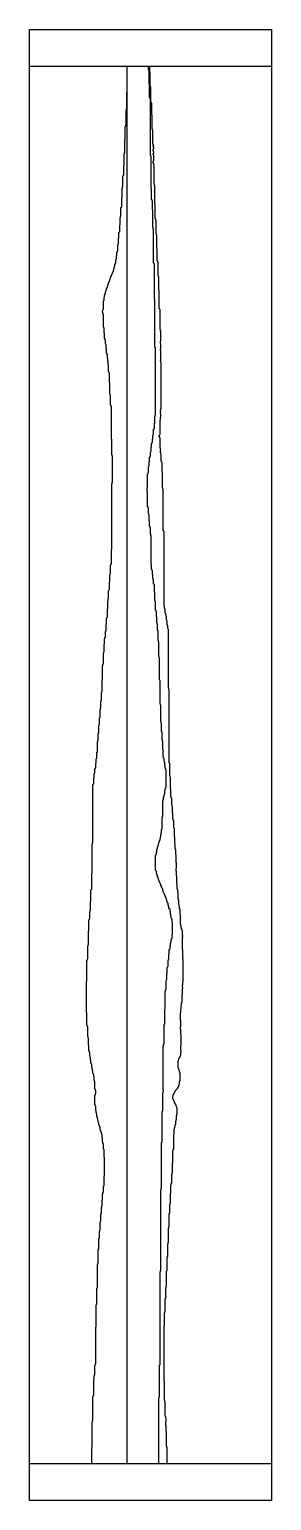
# Model space of a CAD drawing. Header units: metres. Extents: x -303 to 303, y -92 to 3592.
import ezdxf

# ---------------------------------------------------------------- set-up
doc = ezdxf.new("R2010")
doc.units = ezdxf.units.M
doc.header["$XCLIPFRAME"] = 0
for name, color, linetype in [('Curve_Exist', 63, 'Continuous'), ('CuttingCurve_A', 10, 'Continuous'), ('CuttingCurve_B', 30, 'Continuous'), ('Image', 191, 'Continuous'), ('Solution', 191, 'Continuous')]:
    doc.layers.add(name, color=color, linetype=linetype)
picture_1 = doc.add_image_def('image1.jpg', size_in_pixel=(606, 3684))
picture_2 = doc.add_image_def('image2.png', size_in_pixel=(606, 3500))

msp = doc.modelspace()

# ---------------------------------------------------------------- linework, layer by layer
at = {"layer": 'Curve_Exist'}
for points in [[(-147, 0), (-147, 41), (-146, 42), (-146, 105), (-145, 106), (-145, 108), (-144, 109), (-144, 169), (-143, 170), (-143, 171), (-142, 172), (-142, 211), (-141, 212), (-141, 220), (-140, 221), (-140, 223), (-139, 224), (-139, 247), (-138, 248), (-138, 249), (-137, 250), (-137, 342), (-136, 343), (-136, 398), (-134, 400), (-134, 440), (-133, 441), (-133, 499), (-132, 500), (-132, 502), (-131, 503), (-131, 536), (-129, 538), (-129, 564), (-128, 565), (-128, 582), (-127, 583), (-127, 585), (-126, 586), (-126, 605), (-125, 606), (-125, 607), (-124, 608), (-124, 626), (-123, 627), (-123, 642), (-122, 643), (-122, 645), (-121, 646), (-121, 660), (-120, 661), (-120, 675), (-119, 676), (-119, 679), (-118, 680), (-118, 694), (-117, 695), (-117, 696), (-116, 697), (-116, 720), (-115, 721), (-115, 767), (-116, 768), (-116, 786), (-117, 787), (-117, 788), (-118, 789), (-118, 801), (-119, 802), (-119, 805), (-120, 806), (-120, 815), (-121, 816), (-121, 824), (-122, 825), (-122, 826), (-123, 827), (-123, 831), (-124, 832), (-124, 834), (-125, 835), (-125, 836), (-126, 837), (-126, 842), (-127, 843), (-127, 845), (-128, 846), (-128, 847), (-129, 848), (-129, 853), (-130, 854), (-130, 855), (-131, 856), (-131, 860), (-132, 861), (-132, 864), (-133, 865), (-133, 868), (-134, 869), (-134, 876), (-135, 877), (-135, 879), (-136, 880), (-136, 884), (-137, 885), (-137, 895), (-138, 896), (-138, 898), (-139, 899), (-139, 923), (-138, 924), (-138, 926), (-137, 927), (-137, 934), (-138, 935), (-138, 937), (-139, 938), (-139, 957), (-140, 958), (-140, 959), (-141, 960), (-141, 969), (-142, 970), (-142, 974), (-143, 975), (-143, 976), (-144, 977), (-144, 984), (-145, 985), (-145, 987), (-146, 988), (-146, 992), (-147, 993), (-147, 1000), (-148, 1001), (-148, 1002), (-149, 1003), (-149, 1010), (-150, 1011), (-150, 1017), (-151, 1018), (-151, 1020), (-152, 1021), (-152, 1030), (-153, 1031), (-153, 1033), (-154, 1034), (-154, 1047), (-155, 1048), (-155, 1066), (-156, 1067), (-156, 1069), (-157, 1070), (-157, 1094), (-158, 1095), (-158, 1097), (-159, 1098), (-159, 1129), (-160, 1130), (-160, 1208), (-159, 1209), (-159, 1261), (-158, 1262), (-158, 1264), (-157, 1265), (-157, 1296), (-156, 1297), (-156, 1299), (-155, 1300), (-155, 1334), (-154, 1335), (-154, 1362), (-153, 1363), (-153, 1365), (-152, 1366), (-152, 1382), (-151, 1383), (-151, 1385), (-150, 1386), (-150, 1408), (-149, 1409), (-149, 1437), (-147, 1439), (-147, 1479), (-146, 1480), (-146, 1552), (-145, 1553), (-145, 1555), (-144, 1556), (-144, 1701), (-143, 1702), (-143, 1703), (-142, 1704), (-142, 1717), (-141, 1718), (-141, 1727), (-140, 1728), (-140, 1729), (-139, 1730), (-139, 1740), (-138, 1741), (-138, 1743), (-137, 1744), (-137, 1754), (-136, 1755), (-136, 1765), (-134, 1767), (-134, 1781), (-133, 1782), (-133, 1808), (-132, 1809), (-132, 1812), (-131, 1813), (-131, 1828), (-130, 1829), (-130, 1831), (-129, 1832), (-129, 1850), (-128, 1851), (-128, 1867), (-127, 1868), (-127, 1869), (-126, 1870), (-126, 1889), (-125, 1890), (-125, 1891), (-124, 1892), (-124, 1910), (-123, 1911), (-123, 1931), (-122, 1932), (-122, 1934), (-121, 1935), (-121, 1962), (-120, 1963), (-120, 1998), (-119, 1999), (-119, 2002), (-118, 2003), (-118, 2030), (-117, 2031), (-117, 2033), (-116, 2034), (-116, 2052), (-115, 2053), (-115, 2066), (-114, 2067), (-114, 2069), (-113, 2070), (-113, 2084), (-112, 2085), (-112, 2086), (-111, 2087), (-111, 2103), (-110, 2104), (-110, 2117), (-109, 2118), (-109, 2119), (-108, 2120), (-108, 2141), (-107, 2142), (-107, 2161), (-106, 2162), (-106, 2167), (-105, 2168), (-105, 2187), (-103, 2189), (-103, 2208), (-102, 2209), (-102, 2226), (-101, 2227), (-101, 2229), (-100, 2230), (-100, 2250), (-99, 2251), (-99, 2253), (-98, 2254), (-98, 2289), (-97, 2290), (-97, 2454), (-96, 2455), (-96, 2457), (-95, 2458), (-95, 2523), (-96, 2524), (-96, 2526), (-97, 2527), (-97, 2565), (-98, 2566), (-98, 2648), (-99, 2649), (-99, 2650), (-100, 2651), (-100, 2675), (-101, 2676), (-101, 2678), (-102, 2679), (-102, 2707), (-103, 2708), (-103, 2732), (-104, 2733), (-104, 2734), (-105, 2735), (-105, 2753), (-106, 2754), (-106, 2757), (-107, 2758), (-107, 2759), (-106, 2760), (-106, 2761), (-107, 2762), (-107, 2767), (-108, 2768), (-108, 2778), (-109, 2779), (-109, 2780), (-110, 2781), (-110, 2790), (-111, 2791), (-111, 2802), (-112, 2803), (-112, 2804), (-113, 2805), (-113, 2814), (-114, 2815), (-114, 2817), (-115, 2818), (-115, 2831), (-116, 2832), (-116, 2844), (-117, 2845), (-117, 2846), (-118, 2847), (-118, 2879), (-119, 2880), (-119, 2883), (-120, 2884), (-120, 2886), (-119, 2887), (-119, 2890), (-118, 2891), (-118, 2912), (-116, 2914), (-116, 2921), (-115, 2922), (-115, 2926), (-114, 2927), (-114, 2929), (-113, 2930), (-113, 2935), (-112, 2936), (-112, 2937), (-111, 2938), (-111, 2940), (-110, 2941), (-110, 2943), (-109, 2944), (-109, 2945), (-108, 2946), (-108, 2949), (-107, 2950), (-107, 2951), (-106, 2952), (-106, 2954), (-105, 2955), (-105, 2957), (-104, 2958), (-104, 2959), (-103, 2960), (-103, 2963), (-102, 2964), (-102, 2965), (-101, 2966), (-101, 2968), (-100, 2969), (-100, 2971), (-99, 2972), (-99, 2973), (-98, 2974), (-98, 2977), (-96, 2979), (-96, 2980), (-95, 2981), (-95, 2983), (-94, 2984), (-94, 2985), (-93, 2986), (-93, 2988), (-92, 2989), (-92, 2993), (-91, 2994), (-91, 2996), (-90, 2997), (-90, 2999), (-89, 3000), (-89, 3004), (-88, 3005), (-88, 3007), (-87, 3008), (-87, 3014), (-86, 3015), (-86, 3017), (-85, 3018), (-85, 3025), (-84, 3026), (-84, 3034), (-83, 3035), (-83, 3037), (-82, 3038), (-82, 3052), (-81, 3053), (-81, 3054), (-80, 3055), (-80, 3069), (-79, 3070), (-79, 3083), (-78, 3084), (-78, 3085), (-77, 3086), (-77, 3102), (-76, 3103), (-76, 3120), (-75, 3121), (-75, 3124), (-74, 3125), (-74, 3146), (-72, 3148), (-72, 3171), (-71, 3172), (-71, 3194), (-70, 3195), (-70, 3197), (-69, 3198), (-69, 3224), (-68, 3225), (-68, 3226), (-67, 3227), (-67, 3252), (-66, 3253), (-66, 3281), (-64, 3283), (-64, 3316), (-63, 3317), (-63, 3349), (-62, 3350), (-62, 3353), (-61, 3354), (-61, 3390), (-60, 3391), (-60, 3393), (-59, 3394), (-59, 3435), (-58, 3436), (-58, 3499)], [(-147, 0), (-147, 41), (-146, 42), (-146, 105), (-145, 106), (-145, 108), (-144, 109), (-144, 169), (-143, 170), (-143, 171), (-142, 172), (-142, 211), (-141, 212), (-141, 220), (-140, 221), (-140, 223), (-139, 224), (-139, 247), (-138, 248), (-138, 249), (-137, 250), (-137, 342), (-136, 343), (-136, 398), (-134, 400), (-134, 440), (-133, 441), (-133, 499), (-132, 500), (-132, 502), (-131, 503), (-131, 536), (-129, 538), (-129, 564), (-128, 565), (-128, 582), (-127, 583), (-127, 585), (-126, 586), (-126, 605), (-125, 606), (-125, 607), (-124, 608), (-124, 626), (-123, 627), (-123, 642), (-122, 643), (-122, 645), (-121, 646), (-121, 660), (-120, 661), (-120, 675), (-119, 676), (-119, 679), (-118, 680), (-118, 694), (-117, 695), (-117, 696), (-116, 697), (-116, 720), (-115, 721), (-115, 767), (-116, 768), (-116, 786), (-117, 787), (-117, 788), (-118, 789), (-118, 801), (-119, 802), (-119, 805), (-120, 806), (-120, 815), (-121, 816), (-121, 824), (-122, 825), (-122, 826), (-123, 827), (-123, 831), (-124, 832), (-124, 834), (-125, 835), (-125, 836), (-126, 837), (-126, 842), (-127, 843), (-127, 845), (-128, 846), (-128, 847), (-129, 848), (-129, 853), (-130, 854), (-130, 855), (-131, 856), (-131, 860), (-132, 861), (-132, 864), (-133, 865), (-133, 868), (-134, 869), (-134, 876), (-135, 877), (-135, 879), (-136, 880), (-136, 884), (-137, 885), (-137, 895), (-138, 896), (-138, 898), (-139, 899), (-139, 923), (-138, 924), (-138, 926), (-137, 927), (-137, 934), (-138, 935), (-138, 937), (-139, 938), (-139, 957), (-140, 958), (-140, 959), (-141, 960), (-141, 969), (-142, 970), (-142, 974), (-143, 975), (-143, 976), (-144, 977), (-144, 984), (-145, 985), (-145, 987), (-146, 988), (-146, 992), (-147, 993), (-147, 1000), (-148, 1001), (-148, 1002), (-149, 1003), (-149, 1010), (-150, 1011), (-150, 1017), (-151, 1018), (-151, 1020), (-152, 1021), (-152, 1030), (-153, 1031), (-153, 1033), (-154, 1034), (-154, 1047), (-155, 1048), (-155, 1066), (-156, 1067), (-156, 1069), (-157, 1070), (-157, 1094), (-158, 1095), (-158, 1097), (-159, 1098), (-159, 1129), (-160, 1130), (-160, 1208), (-159, 1209), (-159, 1261), (-158, 1262), (-158, 1264), (-157, 1265), (-157, 1296), (-156, 1297), (-156, 1299), (-155, 1300), (-155, 1334), (-154, 1335), (-154, 1362), (-153, 1363), (-153, 1365), (-152, 1366), (-152, 1382), (-151, 1383), (-151, 1385), (-150, 1386), (-150, 1408), (-149, 1409), (-149, 1437), (-147, 1439), (-147, 1479), (-146, 1480), (-146, 1552), (-145, 1553), (-145, 1555), (-144, 1556), (-144, 1701), (-143, 1702), (-143, 1703), (-142, 1704), (-142, 1717), (-141, 1718), (-141, 1727), (-140, 1728), (-140, 1729), (-139, 1730), (-139, 1740), (-138, 1741), (-138, 1743), (-137, 1744), (-137, 1754), (-136, 1755), (-136, 1765), (-134, 1767), (-134, 1781), (-133, 1782), (-133, 1808), (-132, 1809), (-132, 1812), (-131, 1813), (-131, 1828), (-130, 1829), (-130, 1831), (-129, 1832), (-129, 1850), (-128, 1851), (-128, 1867), (-127, 1868), (-127, 1869), (-126, 1870), (-126, 1889), (-125, 1890), (-125, 1891), (-124, 1892), (-124, 1910), (-123, 1911), (-123, 1931), (-122, 1932), (-122, 1934), (-121, 1935), (-121, 1962), (-120, 1963), (-120, 1998), (-119, 1999), (-119, 2002), (-118, 2003), (-118, 2030), (-117, 2031), (-117, 2033), (-116, 2034), (-116, 2052), (-115, 2053), (-115, 2066), (-114, 2067), (-114, 2069), (-113, 2070), (-113, 2084), (-112, 2085), (-112, 2086), (-111, 2087), (-111, 2103), (-110, 2104), (-110, 2117), (-109, 2118), (-109, 2119), (-108, 2120), (-108, 2141), (-107, 2142), (-107, 2161), (-106, 2162), (-106, 2167), (-105, 2168), (-105, 2187), (-103, 2189), (-103, 2208), (-102, 2209), (-102, 2226), (-101, 2227), (-101, 2229), (-100, 2230), (-100, 2250), (-99, 2251), (-99, 2253), (-98, 2254), (-98, 2289), (-97, 2290), (-97, 2454), (-96, 2455), (-96, 2457), (-95, 2458), (-95, 2523), (-96, 2524), (-96, 2526), (-97, 2527), (-97, 2565), (-98, 2566), (-98, 2648), (-99, 2649), (-99, 2650), (-100, 2651), (-100, 2675), (-101, 2676), (-101, 2678), (-102, 2679), (-102, 2707), (-103, 2708), (-103, 2732), (-104, 2733), (-104, 2734), (-105, 2735), (-105, 2753), (-106, 2754), (-106, 2757), (-107, 2758), (-107, 2759), (-106, 2760), (-106, 2761), (-107, 2762), (-107, 2767), (-108, 2768), (-108, 2778), (-109, 2779), (-109, 2780), (-110, 2781), (-110, 2790), (-111, 2791), (-111, 2802), (-112, 2803), (-112, 2804), (-113, 2805), (-113, 2814), (-114, 2815), (-114, 2817), (-115, 2818), (-115, 2831), (-116, 2832), (-116, 2844), (-117, 2845), (-117, 2846), (-118, 2847), (-118, 2879), (-119, 2880), (-119, 2883), (-120, 2884), (-120, 2886), (-119, 2887), (-119, 2890), (-118, 2891), (-118, 2912), (-116, 2914), (-116, 2921), (-115, 2922), (-115, 2926), (-114, 2927), (-114, 2929), (-113, 2930), (-113, 2935), (-112, 2936), (-112, 2937), (-111, 2938), (-111, 2940), (-110, 2941), (-110, 2943), (-109, 2944), (-109, 2945), (-108, 2946), (-108, 2949), (-107, 2950), (-107, 2951), (-106, 2952), (-106, 2954), (-105, 2955), (-105, 2957), (-104, 2958), (-104, 2959), (-103, 2960), (-103, 2963), (-102, 2964), (-102, 2965), (-101, 2966), (-101, 2968), (-100, 2969), (-100, 2971), (-99, 2972), (-99, 2973), (-98, 2974), (-98, 2977), (-96, 2979), (-96, 2980), (-95, 2981), (-95, 2983), (-94, 2984), (-94, 2985), (-93, 2986), (-93, 2988), (-92, 2989), (-92, 2993), (-91, 2994), (-91, 2996), (-90, 2997), (-90, 2999), (-89, 3000), (-89, 3004), (-88, 3005), (-88, 3007), (-87, 3008), (-87, 3014), (-86, 3015), (-86, 3017), (-85, 3018), (-85, 3025), (-84, 3026), (-84, 3034), (-83, 3035), (-83, 3037), (-82, 3038), (-82, 3052), (-81, 3053), (-81, 3054), (-80, 3055), (-80, 3069), (-79, 3070), (-79, 3083), (-78, 3084), (-78, 3085), (-77, 3086), (-77, 3102), (-76, 3103), (-76, 3120), (-75, 3121), (-75, 3124), (-74, 3125), (-74, 3146), (-72, 3148), (-72, 3171), (-71, 3172), (-71, 3194), (-70, 3195), (-70, 3197), (-69, 3198), (-69, 3224), (-68, 3225), (-68, 3226), (-67, 3227), (-67, 3252), (-66, 3253), (-66, 3281), (-64, 3283), (-64, 3316), (-63, 3317), (-63, 3349), (-62, 3350), (-62, 3353), (-61, 3354), (-61, 3390), (-60, 3391), (-60, 3393), (-59, 3394), (-59, 3435), (-58, 3436), (-58, 3499)], [(42, 0), (42, 41), (41, 42), (41, 43), (40, 44), (40, 80), (39, 81), (39, 94), (38, 95), (38, 106), (39, 107), (39, 113), (38, 114), (38, 118), (37, 119), (37, 155), (36, 156), (36, 158), (35, 159), (35, 207), (34, 208), (34, 347), (35, 348), (35, 378), (36, 379), (36, 381), (37, 382), (37, 413), (38, 414), (38, 418), (39, 419), (38, 420), (38, 440), (39, 441), (39, 445), (40, 446), (40, 482), (42, 484), (42, 518), (43, 519), (43, 551), (44, 552), (44, 554), (45, 555), (45, 591), (46, 592), (46, 593), (47, 594), (47, 627), (48, 628), (48, 649), (49, 650), (49, 652), (50, 653), (50, 677), (51, 678), (51, 698), (52, 699), (52, 702), (53, 703), (53, 725), (54, 726), (54, 728), (55, 729), (55, 753), (56, 754), (56, 784), (57, 785), (57, 787), (58, 788), (58, 825), (59, 826), (59, 836), (60, 837), (60, 841), (61, 842), (61, 845), (62, 846), (62, 849), (63, 850), (63, 858), (64, 859), (64, 862), (65, 863), (65, 871), (66, 872), (66, 876), (67, 877), (67, 890), (66, 891), (66, 893), (65, 894), (65, 895), (64, 896), (64, 898), (63, 899), (63, 900), (62, 901), (62, 902), (61, 903), (61, 904), (60, 905), (60, 906), (59, 907), (59, 908), (58, 909), (58, 911), (57, 912), (57, 914), (56, 915), (56, 921), (57, 922), (57, 925), (58, 926), (58, 927), (60, 929), (60, 930), (61, 931), (61, 932), (62, 933), (62, 934), (66, 938), (66, 939), (68, 941), (68, 942), (70, 944), (70, 945), (71, 946), (71, 947), (72, 948), (72, 951), (73, 952), (73, 958), (74, 959), (74, 980), (73, 981), (73, 984), (72, 985), (72, 986), (71, 987), (71, 989), (70, 990), (70, 991), (69, 992), (69, 1009), (70, 1010), (70, 1012), (71, 1013), (71, 1015), (73, 1017), (73, 1018), (74, 1019), (74, 1020), (75, 1021), (75, 1022), (76, 1023), (76, 1031), (77, 1032), (77, 1035), (76, 1036), (76, 1048), (77, 1049), (77, 1075), (76, 1076), (76, 1087), (75, 1088), (75, 1094), (76, 1095), (76, 1109), (75, 1110), (75, 1129), (76, 1130), (76, 1138), (77, 1139), (77, 1148), (78, 1149), (78, 1154), (79, 1155), (79, 1170), (80, 1171), (79, 1172), (79, 1175), (80, 1176), (80, 1190), (81, 1191), (81, 1193), (80, 1194), (80, 1199), (81, 1200), (81, 1207), (82, 1208), (82, 1262), (81, 1263), (81, 1267), (82, 1268), (82, 1269), (81, 1270), (81, 1287), (80, 1288), (80, 1316), (81, 1317), (81, 1318), (80, 1319), (80, 1321), (81, 1322), (81, 1323), (80, 1324), (80, 1334), (79, 1335), (79, 1338), (78, 1339), (78, 1341), (77, 1342), (77, 1346), (76, 1347), (76, 1350), (75, 1351), (75, 1363), (76, 1364), (75, 1365), (75, 1375), (74, 1376), (74, 1389), (73, 1390), (73, 1395), (72, 1396), (72, 1400), (71, 1401), (71, 1410), (70, 1411), (70, 1414), (69, 1415), (69, 1429), (68, 1430), (68, 1438), (67, 1439), (67, 1452), (66, 1453), (66, 1471), (65, 1472), (65, 1483), (64, 1484), (64, 1491), (65, 1492), (65, 1505), (64, 1506), (64, 1525), (63, 1526), (63, 1538), (62, 1539), (62, 1552), (61, 1553), (61, 1569), (60, 1570), (60, 1590), (59, 1591), (59, 1592), (58, 1593), (58, 1611), (57, 1612), (57, 1614), (56, 1615), (56, 1629), (55, 1630), (55, 1646), (54, 1647), (54, 1648), (53, 1649), (53, 1667), (52, 1668), (52, 1671), (51, 1672), (51, 1689), (50, 1690), (50, 1719), (49, 1720), (49, 1722), (48, 1723), (48, 1754), (47, 1755), (47, 1938), (46, 1939), (46, 1941), (45, 1942), (45, 2089), (44, 2090), (44, 2092), (43, 2093), (43, 2100), (42, 2101), (42, 2110), (41, 2111), (41, 2112), (40, 2113), (40, 2122), (39, 2123), (39, 2126), (38, 2127), (38, 2129), (37, 2130), (37, 2139), (36, 2140), (36, 2142), (35, 2143), (35, 2149), (34, 2150), (34, 2334), (33, 2335), (33, 2336), (32, 2337), (32, 2440), (31, 2441), (31, 2443), (30, 2444), (30, 2483), (29, 2484), (29, 2508), (28, 2509), (28, 2510), (27, 2511), (27, 2527), (26, 2528), (26, 2531), (25, 2532), (25, 2536), (26, 2537), (25, 2538), (25, 2543), (24, 2544), (24, 2568), (23, 2569), (23, 2571), (22, 2572), (22, 2575), (23, 2576), (23, 2577), (24, 2578), (24, 2613), (25, 2614), (25, 2621), (26, 2622), (26, 2628), (25, 2629), (25, 2633), (26, 2634), (26, 2635), (25, 2636), (25, 2639), (26, 2640), (26, 2642), (27, 2643), (27, 2758), (26, 2759), (26, 2762), (25, 2763), (25, 2764), (26, 2765), (26, 2769), (25, 2770), (26, 2771), (26, 2787), (25, 2788), (25, 2791), (26, 2792), (26, 2794), (25, 2795), (26, 2796), (26, 2804), (25, 2805), (25, 2811), (26, 2812), (26, 2816), (25, 2817), (26, 2818), (26, 2834), (25, 2835), (25, 2836), (26, 2837), (25, 2838), (25, 2840), (24, 2841), (24, 2890), (23, 2891), (23, 2892), (22, 2893), (22, 2938), (21, 2939), (21, 2972), (20, 2973), (20, 2974), (19, 2975), (19, 3008), (18, 3009), (18, 3011), (17, 3012), (17, 3042), (16, 3043), (16, 3076), (15, 3077), (15, 3079), (14, 3080), (14, 3113), (13, 3114), (13, 3117), (12, 3118), (12, 3154), (11, 3155), (11, 3201), (10, 3202), (10, 3203), (9, 3204), (9, 3251), (8, 3252), (8, 3256), (7, 3257), (7, 3262), (8, 3263), (8, 3278), (7, 3279), (7, 3281), (8, 3282), (8, 3286), (7, 3287), (7, 3292), (8, 3293), (8, 3297), (7, 3298), (7, 3300), (8, 3301), (8, 3302), (7, 3303), (7, 3305), (6, 3306), (6, 3339), (5, 3340), (5, 3342), (4, 3343), (4, 3376), (3, 3377), (3, 3407), (2, 3408), (2, 3410), (1, 3411), (1, 3447), (0, 3448), (0, 3450), (-1, 3451), (-1, 3485), (-2, 3486), (-2, 3499)]]:
    msp.add_lwpolyline(points, dxfattribs=at)
at = {"layer": 'CuttingCurve_A'}
msp.add_line((-58, 0), (-58, 3499), dxfattribs=at)
at = {"layer": 'CuttingCurve_B'}
msp.add_lwpolyline([(20.87222998766742, -0.2105263157891386), (20.87222998766742, 164.7894736842108), (21.87222998766742, 165.7894736842108), (21.87222998766742, 167.7894736842108), (22.87222998766742, 168.7894736842108), (22.87222998766742, 246.7894736842108), (23.87222998766743, 247.7894736842109), (23.87222998766743, 480.7894736842108), (24.87222998766743, 481.7894736842109), (24.87222998766743, 483.7894736842108), (25.87222998766743, 484.7894736842108), (25.87222998766743, 685.7894736842109), (26.87222998766742, 686.7894736842107), (26.87222998766742, 688.7894736842107), (27.87222998766742, 689.7894736842109), (27.87222998766765, 804.7894736842107), (28.87222998766765, 805.7894736842107), (28.87222998766765, 881.7894736842107), (30.87222998766765, 883.7894736842109), (30.87222998766765, 927.7894736842107), (31.87222998766765, 928.7894736842107), (31.87222998766765, 931.7894736842107), (32.87222998766765, 932.7894736842109), (32.87222998766765, 933.7894736842109), (31.87222998766765, 934.7894736842109), (31.87222998766765, 1045.789473684211), (32.87222998766765, 1046.789473684211), (32.87222998766765, 1049.789473684211), (33.87222998766765, 1050.789473684211), (33.87222998766765, 1099.789473684211), (35.87222998766765, 1101.789473684211), (35.87222998766765, 1138.789473684211), (36.87222998766765, 1139.789473684211), (36.87222998766765, 1182.789473684211), (37.87222998766765, 1183.789473684211), (37.87222998766765, 1185.789473684211), (38.87222998766765, 1186.789473684211), (38.87222998766765, 1209.789473684211), (39.87222998766765, 1210.789473684211), (39.87222998766765, 1211.789473684211), (40.87222998766764, 1212.789473684211), (40.87222998766764, 1228.789473684211), (41.87222998766765, 1229.789473684211), (41.87222998766765, 1242.789473684211), (42.87222998766765, 1243.789473684211), (42.87222998766765, 1244.789473684211), (43.87222998766765, 1245.789473684211), (43.87222998766765, 1260.789473684211), (44.87222998766765, 1261.789473684211), (44.87222998766765, 1262.789473684211), (45.87222998766764, 1263.789473684211), (45.87222998766764, 1276.789473684211), (46.87222998766765, 1277.789473684211), (46.87222998766765, 1287.789473684211), (48.87222998766765, 1289.789473684211), (48.87222998766765, 1296.789473684211), (49.87222998766765, 1297.789473684211), (49.87222998766765, 1303.789473684211), (50.87222998766765, 1304.789473684211), (50.87222998766765, 1306.789473684211), (51.87222998766765, 1307.789473684211), (51.87222998766765, 1311.789473684211), (52.87222998766765, 1312.789473684211), (52.87222998766765, 1314.789473684211), (53.87222998766765, 1315.789473684211), (53.87222998766765, 1324.789473684211), (54.87222998766765, 1325.789473684211), (54.87222998766765, 1355.789473684211), (53.87222998766765, 1356.789473684211), (53.87222998766765, 1363.789473684211), (52.87222998766765, 1364.789473684211), (52.87222998766765, 1365.789473684211), (51.87222998766765, 1366.789473684211), (51.87222998766765, 1371.789473684211), (50.87222998766765, 1372.789473684211), (50.87222998766765, 1374.789473684211), (49.87222998766765, 1375.789473684211), (49.87222998766765, 1381.789473684211), (48.87222998766765, 1382.789473684211), (48.87222998766765, 1387.789473684211), (45.87222998766764, 1390.789473684211), (45.87222998766764, 1394.789473684211), (44.87222998766765, 1395.789473684211), (44.87222998766765, 1397.789473684211), (43.87222998766765, 1398.789473684211), (43.87222998766765, 1403.789473684211), (42.87222998766765, 1404.789473684211), (42.87222998766765, 1405.789473684211), (41.87222998766765, 1406.78947368421), (41.87222998766765, 1408.789473684211), (40.87222998766764, 1409.789473684211), (40.87222998766764, 1411.789473684211), (39.87222998766765, 1412.789473684211), (39.87222998766765, 1413.789473684211), (38.87222998766765, 1414.78947368421), (38.87222998766765, 1417.789473684211), (37.87222998766765, 1418.789473684211), (37.87222998766765, 1420.789473684211), (36.87222998766765, 1421.789473684211), (36.87222998766765, 1422.789473684211), (34.87222998766765, 1424.789473684211), (34.87222998766765, 1426.789473684211), (33.87222998766765, 1427.789473684211), (33.87222998766765, 1428.789473684211), (32.87222998766765, 1429.789473684211), (32.87222998766765, 1431.789473684211), (31.87222998766765, 1432.789473684211), (31.87222998766765, 1434.789473684211), (30.87222998766765, 1435.789473684211), (30.87222998766765, 1437.789473684211), (29.87222998766765, 1438.789473684211), (29.87222998766765, 1440.789473684211), (28.87222998766765, 1441.789473684211), (28.87222998766765, 1442.789473684211), (27.87222998766765, 1443.789473684211), (27.87222998766765, 1446.789473684211), (25.87222998766765, 1448.789473684211), (25.87222998766765, 1449.789473684211), (24.87222998766765, 1450.789473684211), (24.87222998766765, 1452.789473684211), (23.87222998766765, 1453.789473684211), (23.87222998766765, 1454.789473684211), (22.87222998766765, 1455.789473684211), (22.87222998766765, 1457.789473684211), (21.87222998766765, 1458.789473684211), (21.87222998766765, 1459.789473684211), (20.87222998766765, 1460.789473684211), (20.87222998766765, 1461.789473684211), (19.87222998766765, 1462.789473684211), (19.87222998766765, 1464.789473684211), (18.87222998766765, 1465.789473684211), (18.87222998766765, 1468.789473684211), (17.87222998766765, 1469.789473684211), (17.87222998766765, 1472.789473684211), (16.87222998766765, 1473.789473684211), (16.87222998766765, 1474.789473684211), (15.87222998766765, 1475.789473684211), (15.87222998766765, 1477.789473684211), (14.87222998766765, 1478.789473684211), (14.87222998766765, 1482.789473684211), (13.87222998766765, 1483.789473684211), (13.87222998766765, 1484.789473684211), (12.87222998766765, 1485.789473684211), (12.87222998766765, 1523.789473684211), (13.87222998766765, 1524.789473684211), (13.87222998766765, 1526.789473684211), (14.87222998766765, 1527.789473684211), (14.87222998766765, 1531.789473684211), (15.87222998766765, 1532.789473684211), (15.87222998766765, 1537.789473684211), (17.87222998766765, 1539.789473684211), (17.87222998766765, 1544.789473684211), (18.87222998766765, 1545.789473684211), (18.87222998766765, 1548.789473684211), (19.87222998766765, 1549.789473684211), (19.87222998766765, 1552.789473684211), (20.87222998766765, 1553.789473684211), (20.87222998766765, 1554.789473684211), (21.87222998766765, 1555.789473684211), (21.87222998766765, 1557.789473684211), (22.87222998766765, 1558.789473684211), (22.87222998766765, 1560.789473684211), (23.87222998766765, 1561.789473684211), (23.87222998766765, 1565.789473684211), (24.87222998766765, 1566.789473684211), (24.87222998766765, 1568.789473684211), (25.87222998766765, 1569.789473684211), (25.87222998766765, 1576.789473684211), (26.87222998766765, 1577.789473684211), (26.87222998766765, 1578.789473684211), (27.87222998766765, 1579.789473684211), (27.87222998766765, 1588.789473684211), (28.87222998766765, 1589.789473684211), (28.87222998766765, 1618.789473684211), (29.87222998766765, 1619.789473684211), (29.87222998766765, 1621.789473684211), (30.87222998766765, 1622.789473684211), (30.87222998766765, 1659.789473684211), (31.87222998766765, 1660.789473684211), (31.87222998766765, 1662.789473684211), (32.87222998766765, 1663.789473684211), (32.87222998766765, 1669.789473684211), (33.87222998766765, 1670.789473684211), (33.87222998766765, 1674.789473684211), (34.87222998766765, 1675.789473684211), (34.87222998766765, 1676.789473684211), (35.87222998766765, 1677.789473684211), (35.87222998766765, 1684.789473684211), (36.87222998766765, 1685.789473684211), (36.87222998766765, 1689.789473684211), (37.87222998766765, 1690.789473684211), (37.87222998766765, 1692.789473684211), (38.87222998766765, 1693.789473684211), (38.87222998766765, 1738.789473684211), (37.87222998766765, 1739.789473684211), (37.87222998766765, 1741.789473684211), (36.87222998766765, 1742.789473684211), (36.87222998766765, 1748.789473684211), (35.87222998766765, 1749.789473684211), (35.87222998766765, 1756.789473684211), (33.87222998766765, 1758.789473684211), (33.87222998766765, 1765.789473684211), (32.87222998766765, 1766.789473684211), (32.87222998766765, 1769.789473684211), (31.87222998766765, 1770.789473684211), (31.87222998766765, 1772.789473684211), (32.87222998766765, 1773.789473684211), (31.87222998766765, 1774.789473684211), (31.87222998766765, 1782.789473684211), (32.87222998766765, 1783.789473684211), (31.87222998766765, 1784.789473684211), (31.87222998766765, 1787.789473684211), (30.87222998766765, 1788.789473684211), (30.87222998766765, 1809.789473684211), (29.87222998766765, 1810.789473684211), (29.87222998766765, 1811.789473684211), (28.87222998766765, 1812.789473684211), (28.87222998766765, 1832.789473684211), (27.87222998766765, 1833.789473684211), (27.87222998766765, 1854.789473684211), (26.87222998766765, 1855.789473684211), (26.87222998766765, 1857.789473684211), (25.87222998766765, 1858.789473684211), (25.87222998766765, 1898.789473684211), (24.87222998766765, 1899.789473684211), (24.87222998766765, 1901.789473684211), (23.87222998766765, 1902.789473684211), (23.87222998766765, 1961.789473684211), (22.87222998766765, 1962.789473684211), (22.87222998766765, 2017.789473684211), (21.87222998766765, 2018.789473684211), (21.87222998766765, 2020.789473684211), (20.87222998766765, 2021.789473684211), (20.87222998766765, 2057.789473684211), (19.87222998766765, 2058.789473684211), (19.87222998766765, 2061.789473684211), (18.87222998766765, 2062.789473684211), (18.87222998766765, 2085.789473684211), (17.87222998766765, 2086.789473684211), (17.87222998766765, 2102.789473684211), (16.87222998766765, 2103.789473684211), (16.87222998766765, 2105.789473684211), (15.87222998766765, 2106.789473684211), (15.87222998766765, 2119.789473684211), (14.87222998766788, 2120.789473684211), (14.87222998766788, 2133.789473684211), (13.87222998766788, 2134.789473684211), (13.87222998766788, 2136.789473684211), (12.87222998766765, 2137.789473684211), (12.87222998766765, 2157.789473684211), (11.87222998766765, 2158.789473684211), (11.87222998766765, 2160.789473684211), (10.87222998766765, 2161.789473684211), (10.87222998766765, 2181.789473684211), (9.872229987667652, 2182.789473684211), (9.872229987667652, 2200.789473684211), (8.872229987667652, 2201.789473684211), (8.872229987667652, 2202.789473684211), (7.872229987667651, 2203.789473684211), (7.872229987667651, 2213.789473684211), (6.872229987667651, 2214.789473684211), (6.872229987667651, 2216.789473684211), (5.872229987667878, 2217.789473684211), (5.872229987667878, 2225.789473684211), (4.872229987667878, 2226.789473684211), (4.872229987667878, 2235.789473684211), (3.872229987667878, 2236.789473684211), (3.872229987667878, 2238.789473684211), (2.872229987667878, 2239.789473684211), (2.872229987667878, 2250.789473684211), (1.872229987667878, 2251.789473684211), (1.872229987667878, 2323.789473684211), (0.8722299876678788, 2324.789473684211), (0.8722299876678788, 2327.789473684211), (-0.127770012332121, 2328.789473684211), (-0.127770012332121, 2343.789473684211), (-1.127770012332121, 2344.789473684211), (-1.127770012332121, 2346.789473684211), (-2.127770012332121, 2347.789473684211), (-2.127770012332121, 2360.789473684211), (-3.127770012332121, 2361.789473684211), (-3.127770012332121, 2375.789473684211), (-4.127770012332121, 2376.789473684211), (-4.127770012332121, 2377.789473684211), (-5.127770012332121, 2378.789473684211), (-5.127770012332121, 2392.789473684211), (-6.127770012332121, 2393.789473684211), (-6.127770012332121, 2395.789473684211), (-7.127770012332121, 2396.789473684211), (-7.127770012332121, 2433.789473684211), (-8.127770012332121, 2434.789473684211), (-8.127770012332121, 2443.789473684211), (-7.127770012332121, 2444.789473684211), (-7.127770012332121, 2477.789473684211), (-6.127770012332121, 2478.789473684211), (-6.127770012332121, 2481.789473684211), (-5.127770012332121, 2482.789473684211), (-5.127770012332121, 2496.789473684211), (-4.127770012332121, 2497.789473684211), (-4.127770012332121, 2498.789473684211), (-3.127770012332121, 2499.789473684211), (-3.127770012332121, 2508.789473684211), (-2.127770012332121, 2509.789473684211), (-2.127770012332121, 2519.789473684211), (-1.127770012332121, 2520.789473684211), (-1.127770012332121, 2522.789473684211), (-0.127770012332121, 2523.789473684211), (-0.127770012332121, 2532.789473684211), (0.8722299876678788, 2533.789473684211), (0.8722299876678788, 2535.789473684211), (1.872229987667878, 2536.789473684211), (1.872229987667878, 2545.789473684211), (2.872229987667878, 2546.789473684211), (2.872229987667878, 2554.789473684211), (3.872229987667878, 2555.789473684211), (3.872229987667878, 2557.789473684211), (4.872229987667878, 2558.789473684211), (4.872229987667878, 2565.789473684211), (5.872229987667878, 2566.789473684211), (5.872229987668106, 2573.789473684211), (6.872229987668106, 2574.789473684211), (6.872229987668106, 2577.789473684211), (7.872229987668106, 2578.789473684211), (7.872229987668106, 2590.789473684211), (9.872229987668106, 2592.789473684211), (9.872229987668106, 2604.789473684211), (10.8722299876681, 2605.789473684211), (10.8722299876681, 2622.789473684211), (11.8722299876681, 2623.789473684211), (11.8722299876681, 2625.789473684211), (12.8722299876681, 2626.789473684211), (12.8722299876681, 2793.789473684211), (11.8722299876681, 2794.789473684211), (11.8722299876681, 2796.789473684211), (10.8722299876681, 2797.789473684211), (10.8722299876681, 2915.789473684211), (9.872229987668106, 2916.789473684211), (9.872229987668106, 3003.789473684211), (8.872229987668106, 3004.789473684212), (8.872229987668106, 3006.789473684211), (7.872229987668106, 3007.789473684212), (7.872229987668106, 3091.789473684211), (6.872229987668106, 3092.789473684211), (6.872229987668106, 3095.789473684211), (5.872229987668106, 3096.789473684211), (5.872229987668106, 3138.789473684211), (4.872229987668106, 3139.789473684211), (4.872229987668106, 3162.789473684211), (3.872229987668106, 3163.789473684211), (3.872229987668106, 3164.789473684211), (2.872229987668106, 3165.789473684211), (2.872229987668106, 3192.789473684211), (1.872229987668106, 3193.789473684211), (1.872229987668106, 3273.789473684211), (0.8722299876681063, 3274.789473684211), (0.8722299876681063, 3275.789473684211), (-0.1277700123318937, 3276.789473684211), (-0.1277700123318937, 3417.789473684211), (-1.127770012331893, 3418.789473684211), (-1.127770012331893, 3419.789473684211), (-2.127770012331893, 3420.789473684211), (-2.127770012331893, 3454.789473684211), (-3.127770012331893, 3455.789473684211), (-3.127770012331893, 3487.789473684211), (-4.127770012331893, 3488.789473684211), (-4.127770012331893, 3490.789473684211), (-5.127770012331893, 3491.789473684211), (-5.127770012331893, 3498.789473684211)], dxfattribs=at)

# ---------------------------------------------------------------- pictures from other files: only their frames are drawn
at = {"layer": 'Image'}
image = msp.add_image(picture_1, insert=(-303, -92.10526315789473), size_in_units=(606, 3684), dxfattribs=at)
image.set_boundary_path([(-0.5, -0.5), (605.4999999999999, 3683.5)])
image.dxf.clipping = 0
image.dxf.flags = 3
at = {"layer": 'Solution'}
image = msp.add_image(picture_2, insert=(-303, 0), size_in_units=(606, 3500), dxfattribs=at)
image.set_boundary_path([(-0.5, -0.5), (605.4999999999999, 3499.5)])
image.dxf.clipping = 0
image.dxf.flags = 3

doc.saveas('drawing.dxf')
